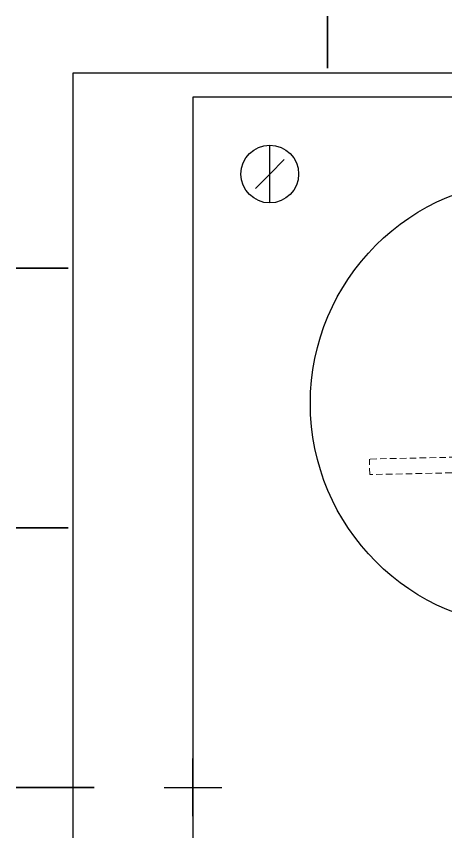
# Model space of a CAD drawing. Header units: millimetres. Extents: x 0 to 420, y 0 to 297.
# Drawn here: x 0 to 82.8, y 140 to 297 of the extents above; entities that cross this region are included whole.
import ezdxf

# ---------------------------------------------------------------- set-up
doc = ezdxf.new("R2010")
doc.units = ezdxf.units.MM
doc.linetypes.add('HIDDEN', pattern=[1.905, 1.27, -0.635])
doc.styles.get("Standard").update_dxf_attribs({"font": 'hyswlongfangsong.ttf'})

# ---------------------------------------------------------------- blocks, each defined once
blk = doc.blocks.new('HH_FRAME_C429X297')
at = {"layer": 'HH_TITLE'}
for p, q in [((41, 271), (41, 283)), ((41, 277), (44, 280)), ((41, 277), (38, 274)), ((25, 143.5), (25, 155.5)), ((19, 149.5), (31, 149.5))]:
    blk.add_line(p, q, dxfattribs=at)
for points in [[(0, 1), (428.88, 1), (428.88, 298), (0, 298)], [(25, 6), (423.88, 6), (423.88, 293), (25, 293)]]:
    blk.add_lwpolyline(points, close=True, dxfattribs=at)
blk.add_circle((41, 277), 6, dxfattribs=at)
for tag, p, height in [('SCALE', (399.41, 43), 3), ('TITLE', (287.09, 32.5), 5), ('DWG_NO', (362.33, 33.25), 3.5), ('STAGE', (399.41, 32), 3), ('MATERIAL', (255.84, 19.1), 2.8), ('WEIGHT', (291.84, 19.1), 2.8), ('VERSION', (327.84, 19.1), 2.8), ('DATE', (363.84, 19.1), 2.8), ('SHEET', (399.84, 19.1), 2.8), ('DESIGN', (255.84, 8.1), 2.8), ('CHECKED', (291.84, 8.1), 2.8), ('REVIEWED', (327.84, 8.1), 2.8), ('APPROVED', (363.84, 8.1), 2.8), ('COUNTERSIGN', (399.84, 8.1), 2.8)]:
    blk.add_attdef(tag, p, '', height=height, dxfattribs=at)

msp = doc.modelspace()

# ---------------------------------------------------------------- linework, layer by layer
at = {"color": 7, "linetype": 'Continuous', "lineweight": 35}
for p, q in [((60, 287), (60, 297)), ((10, 248.5), (0, 248.5)), ((10, 198.5), (0, 198.5)), ((0, 148.5), (15, 148.5)), ((10, 148.5), (0, 148.5))]:
    msp.add_line(p, q, dxfattribs=at)
at = {"color": 7, "linetype": 'HIDDEN', "lineweight": 18}
for p, q in [((141.84, 213.35), (68.04, 211.74)), ((68.11, 208.74), (68.04, 211.74)), ((141.07, 210.33), (68.11, 208.74))]:
    msp.add_line(p, q, dxfattribs=at)
at = {"color": 7, "linetype": 'Continuous', "lineweight": 25}
msp.add_circle((99.74, 222.44), 43.07, dxfattribs=at)

# ---------------------------------------------------------------- block references
at = {"xscale": 0.9264214046822743, "yscale": 0.9264214046822743}
msp.add_blockref('HH_FRAME_C429X297', (10.87, 10), dxfattribs=at)

doc.saveas('drawing.dxf')
